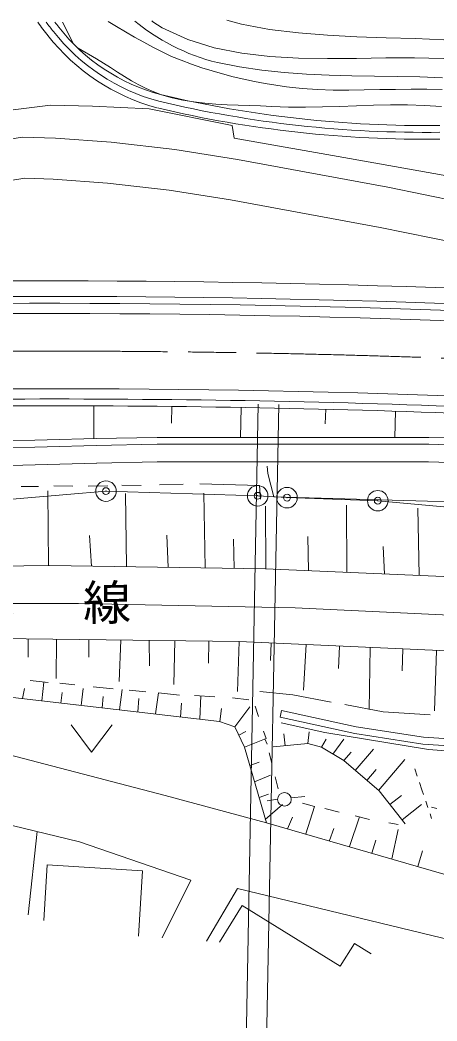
# Model space of a CAD drawing. Units: millimetres, scale not verified. Extents: x 40000 to 680000, y 20000 to 380000.
# Drawn here: x 326646 to 357106, y 265608 to 338837 of the extents above; entities that cross this region are included whole.
import ezdxf

# ---------------------------------------------------------------- set-up
doc = ezdxf.new("R2010")
doc.units = ezdxf.units.MM
doc.header["$LTSCALE"] = 1000
doc.header["$PDMODE"] = 32
doc.header["$PDSIZE"] = 500
doc.linetypes.add('CHAIN', pattern=[18.5, 12, -1.5, 3.5, -1.5])
for name, color, linetype, lineweight in [('M-BGD', 7, 'Continuous', 13), ('M-BMK', 2, 'CHAIN', 13), ('M-BMK-OTRS', 5, 'Continuous', 13), ('M-BMK-ROW', 30, 'Continuous', 13), ('M-STR-HTXT', 7, 'Continuous', 13), ('M-STR-STRC', 7, 'Continuous', 13)]:
    doc.layers.add(name, color=color, linetype=linetype, lineweight=lineweight)
doc.styles.add('ＭＳ ゴシック', font='')
doc.styles.get('ＭＳ ゴシック').set_extended_font_data('MS Gothic')

msp = doc.modelspace()

# ---------------------------------------------------------------- linework, layer by layer
at = {"layer": 'M-BGD'}
for p, q in [((330530, 337136), (329742, 338692)), ((333083, 338732), (333703, 338366)), ((333703, 338366), (334361, 337976)), ((335357, 338498), (335030, 338756)), ((335897, 338099), (335357, 338498)), ((341752, 338837), (342824, 338543)), ((342824, 338543), (344879, 338153)), ((334361, 337976), (335020, 337590)), ((335020, 337590), (335683, 337212)), ((336452, 337722), (335897, 338099)), ((337024, 337371), (336452, 337722)), ((344879, 338153), (346978, 337888)), ((346978, 337888), (349105, 337718)), ((349105, 337718), (351247, 337613)), ((351247, 337613), (353389, 337543)), ((335683, 337212), (336352, 336848)), ((337405, 337157), (337024, 337371)), ((337793, 336952), (337405, 337157)), ((338186, 336757), (337793, 336952)), ((353389, 337543), (355517, 337478)), ((355517, 337478), (357616, 337387)), ((332229, 336002), (330899, 336774)), ((336352, 336848), (337030, 336502)), ((337030, 336502), (337720, 336180)), ((337720, 336180), (338422, 335888)), ((338584, 336572), (338186, 336757)), ((338988, 336399), (338584, 336572)), ((339396, 336238), (338988, 336399)), ((339809, 336090), (339396, 336238)), ((332745, 335683), (332229, 336002)), ((333257, 335355), (332745, 335683)), ((338422, 335888), (339167, 335610)), ((339167, 335610), (339919, 335351)), ((340225, 335955), (339809, 336090)), ((340646, 335834), (340225, 335955)), ((341070, 335728), (340646, 335834)), ((342682, 335404), (341070, 335728)), ((344307, 335162), (342682, 335404)), ((333768, 335025), (333257, 335355)), ((334280, 334700), (333768, 335025)), ((334798, 334385), (334280, 334700)), ((339919, 335351), (340678, 335112)), ((340678, 335112), (341444, 334891)), ((341444, 334891), (342214, 334689)), ((342214, 334689), (342990, 334505)), ((345942, 334989), (344307, 335162)), ((347586, 334873), (345942, 334989)), ((349236, 334799), (347586, 334873)), ((350890, 334756), (349236, 334799)), ((352546, 334729), (350890, 334756)), ((354201, 334705), (352546, 334729)), ((355854, 334672), (354201, 334705)), ((357503, 334616), (355854, 334672)), ((335323, 334088), (334798, 334385)), ((335859, 333816), (335323, 334088)), ((342990, 334505), (343770, 334339)), ((343770, 334339), (344552, 334191)), ((344552, 334191), (345338, 334060)), ((345338, 334060), (346124, 333947)), ((346124, 333947), (347253, 333824)), ((336409, 333575), (335859, 333816)), ((336974, 333371), (336409, 333575)), ((337753, 333152), (336974, 333371)), ((347253, 333824), (348386, 333749)), ((348386, 333749), (349521, 333713)), ((349521, 333713), (350658, 333706)), ((350658, 333706), (351797, 333719)), ((351797, 333719), (352936, 333742)), ((352936, 333742), (354077, 333765)), ((354077, 333765), (355216, 333780)), ((355216, 333780), (356355, 333776)), ((356355, 333776), (357491, 333745)), ((338542, 332982), (337753, 333152)), ((339340, 332852), (338542, 332982)), ((340146, 332757), (339340, 332852)), ((340957, 332689), (340146, 332757)), ((341772, 332641), (340957, 332689)), ((342588, 332606), (341772, 332641)), ((343405, 332578), (342588, 332606)), ((344220, 332548), (343405, 332578)), ((345032, 332511), (344220, 332548)), ((346270, 332467), (345032, 332511)), ((347510, 332461), (346270, 332467)), ((348750, 332482), (347510, 332461)), ((349991, 332519), (348750, 332482)), ((351233, 332563), (349991, 332519)), ((352473, 332602), (351233, 332563)), ((353713, 332627), (352473, 332602)), ((354952, 332625), (353713, 332627)), ((356190, 332588), (354952, 332625)), ((357426, 332504), (356190, 332588)), ((326803, 330267), (324320, 329868)), ((329230, 330190), (326803, 330267)), ((333314, 329897), (329230, 330190)), ((337961, 329363), (333314, 329897)), ((342529, 328631), (337961, 329363)), ((353528, 326608), (342529, 328631)), ((326995, 327259), (324926, 326927)), ((329076, 327193), (326995, 327259)), ((333035, 326909), (329076, 327193)), ((337553, 326390), (333035, 326909)), ((362623, 324744), (353528, 326608)), ((342020, 325674), (337553, 326390)), ((352955, 323663), (342020, 325674)), ((362163, 321776), (352955, 323663)), ((332038, 310609), (332029, 308210)), ((337732, 310567), (337719, 309354)), ((342791, 310496), (342753, 308297)), ((348975, 310365), (348948, 309288)), ((354088, 310220), (354027, 308298)), ((336668, 308296), (332202, 308214)), ((356521, 308298), (336668, 308296)), ((376378, 307803), (356521, 308298)), ((332202, 308214), (316832, 307798)), ((332213, 307714), (316861, 307299)), ((336672, 307796), (332213, 307714)), ((356514, 307798), (336672, 307796)), ((376358, 307303), (356514, 307798)), ((332248, 306424), (316896, 306009)), ((336696, 306506), (332237, 306424)), ((356498, 306508), (336673, 306506)), ((344690, 306197), (344759, 305658)), ((376326, 306013), (356498, 306508)), ((345177, 303963), (344759, 305658)), ((328000, 304707), (326722, 304700)), ((330500, 304732), (329122, 304761)), ((333054, 304754), (331625, 304742)), ((335503, 304787), (334074, 304801)), ((338562, 304870), (336834, 304829)), ((344147, 304774), (339785, 304916)), ((344206, 303795), (344147, 304774)), ((328734, 298939), (328671, 304400)), ((334424, 298846), (334342, 304208)), ((340181, 298750), (340071, 304230)), ((356418, 303635), (345177, 303963)), ((344592, 298676), (344580, 303282)), ((350511, 298422), (350504, 303350)), ((376106, 303247), (356418, 303635)), ((355802, 298196), (355718, 303118)), ((331869, 298888), (331722, 301137)), ((337456, 298795), (337377, 301144)), ((347712, 298542), (347672, 301043)), ((342289, 298715), (342238, 300856)), ((353268, 298304), (353179, 300323)), ((328792, 298940), (305158, 298635)), ((344569, 298677), (328792, 298940)), ((362950, 297890), (344569, 298677)), ((327251, 292217), (327234, 293562)), ((329281, 290675), (329310, 293535)), ((331668, 292236), (331680, 293505)), ((333880, 290455), (334003, 293475)), ((336096, 291589), (336091, 293449)), ((337886, 290217), (337949, 293425)), ((340419, 291796), (340439, 293393)), ((342543, 289701), (342657, 293365)), ((344945, 291979), (344992, 293261)), ((347367, 289815), (347541, 293148)), ((349916, 291396), (349980, 293039)), ((352155, 288385), (352216, 292940)), ((354570, 291235), (354612, 292833)), ((356934, 288293), (357068, 292724)), ((328693, 290364), (327389, 290509)), ((328240, 289028), (328392, 290397)), ((330653, 290195), (329564, 290320)), ((333450, 289902), (331995, 290048)), ((326837, 289191), (326961, 289931)), ((329627, 288868), (329725, 289645)), ((331100, 288698), (331263, 289934)), ((332653, 288518), (332712, 289339)), ((333910, 288373), (334104, 289856)), ((335825, 289684), (334630, 289805)), ((336553, 288068), (336769, 289618)), ((338305, 289450), (336769, 289618)), ((340879, 289314), (339383, 289431)), ((339778, 287695), (339848, 289394)), ((346585, 289459), (344175, 289723)), ((349387, 288934), (346585, 289459)), ((335263, 288217), (335334, 289192)), ((338380, 287856), (338447, 288855)), ((343356, 289100), (342165, 289246)), ((342334, 287129), (343428, 288597)), ((344074, 287883), (343826, 288630)), ((353173, 288225), (350370, 288750)), ((341242, 287520), (341359, 288477)), ((345757, 288332), (345649, 287843)), ((351114, 286641), (345649, 287843)), ((351206, 287133), (345757, 288332)), ((356619, 288001), (353173, 288225)), ((330370, 287277), (331870, 285277)), ((331870, 285277), (333370, 287277)), ((356123, 286368), (351206, 287133)), ((342636, 286506), (343132, 286781)), ((344617, 286276), (344424, 286804)), ((346009, 285748), (345922, 286623)), ((347674, 285913), (347776, 286766)), ((356068, 285870), (351114, 286641)), ((400454, 283345), (356123, 286368)), ((344617, 286276), (343057, 285641)), ((344703, 285861), (344540, 286245)), ((348678, 285638), (349007, 286216)), ((349509, 285134), (350295, 286216)), ((400422, 282846), (356068, 285870)), ((345046, 284475), (344857, 285219)), ((350294, 284657), (350839, 285264)), ((351137, 283935), (352475, 285497)), ((344107, 284542), (343440, 284297)), ((352838, 282479), (354764, 284727)), ((343778, 283115), (344937, 283588)), ((345510, 282587), (345279, 283479)), ((351980, 283213), (352657, 284003)), ((355480, 284063), (355663, 283524)), ((355824, 283051), (356007, 282512)), ((344106, 281967), (344801, 282191)), ((346455, 281928), (347448, 282043)), ((354777, 280042), (352880, 282442)), ((353671, 281441), (354516, 282108)), ((356007, 282512), (356122, 282175)), ((344566, 280357), (345822, 281451)), ((345466, 281826), (344695, 281721)), ((348170, 281299), (347275, 281551)), ((347534, 279307), (348170, 281299)), ((354560, 280317), (355973, 281434)), ((356283, 281701), (356443, 281228)), ((357090, 281163), (356717, 281246)), ((346181, 279676), (346541, 280517)), ((349958, 280895), (348906, 281162)), ((350718, 278371), (351437, 280542)), ((352171, 280355), (351119, 280623)), ((356604, 280754), (356719, 280417)), ((354265, 279986), (353583, 280111)), ((327891, 279473), (327246, 273368)), ((349256, 278801), (349579, 279695)), ((353799, 277466), (354276, 279622)), ((352350, 277892), (352636, 278825)), ((355711, 276904), (356053, 278057))]:
    msp.add_line(p, q, dxfattribs=at)
for points in [[(336273, 338771), (336341, 338714), (337035, 338271), (338895, 337422), (340834, 336812), (342838, 336404), (344894, 336161), (346988, 336043), (349107, 336013), (351236, 336033), (353363, 336065), (355474, 336072), (357555, 336015), (359073, 335967), (360592, 335969), (362110, 336008), (363629, 336076), (365148, 336163), (366667, 336258), (368186, 336353), (369705, 336436), (371225, 336499), (372745, 336531)], [(568250, 274534), (563254, 275553), (547903, 278251), (534490, 280127), (522829, 281465), (481954, 285146), (471798, 285866), (441110, 288575), (402375, 291887), (363661, 295028), (346748, 295822), (330911, 296161), (316087, 296161), (302267, 295882), (276331, 294751), (265015, 294045), (243839, 292439), (69593, 276055)], [(452669, 285431), (393264, 290687), (373610, 291988), (342650, 293365), (319304, 293663), (294028, 293384), (269996, 292364), (256418, 291353), (240393, 289629), (228300, 288579), (223612, 288230), (197165, 285178), (152272, 280758), (151579, 280787), (151042, 280570), (149786, 279960)], [(342334, 287129), (341220, 287528), (320235, 289954)], [(71547, 255869), (87113, 257073), (106322, 259098), (130465, 261855), (137917, 262916), (149407, 265136), (164723, 268105), (203282, 274819), (223423, 277734), (277724, 285440), (283990, 286482), (292547, 287326), (297213, 287656), (307266, 287838), (315688, 287216), (323515, 285677), (337238, 282110), (344641, 280095), (357612, 276345), (394958, 267427)], [(344641, 280095), (343055, 285645), (342334, 287129)], [(399708, 282225), (379377, 283714), (356497, 285458), (348916, 286705), (345730, 287410)], [(350294, 284657), (348678, 285638), (347674, 285913), (345148, 285663)], [(345148, 285663), (347674, 285913), (348678, 285638), (350294, 284657), (352880, 282442), (354777, 280042)], [(337019, 271682), (339121, 275901), (330994, 278724), (320426, 281276), (308588, 282789), (299347, 282917), (292808, 282722), (291550, 281015), (290477, 276896)], [(335308, 271808), (335602, 276596), (328637, 277024), (328387, 272965)], [(366404, 269524), (342532, 275292), (340261, 271444)], [(341221, 271374), (342880, 274047), (350032, 269608), (351075, 271288), (352298, 270528)]]:
    msp.add_lwpolyline(points, dxfattribs=at)
msp.add_circle((345966, 281822), 500, dxfattribs=at)
for centre, radius, start, end in [((341023, 347849), 15976, 215.06691, 219.54215), ((341023, 347849), 15476, 216.34315, 219.54215), ((341023, 347849), 14976, 217.7275, 219.54215), ((340605, 347008), 15123, 217.99028, 254.83208), ((340605, 347008), 14623, 217.99028, 254.83208), ((340605, 347008), 14123, 217.99028, 254.83208), ((356200, 414603), 83485, 256.64014, 270.76287), ((356200, 414603), 83985, 256.64014, 270.76287), ((356200, 414603), 84485, 256.64014, 270.76287), ((328976, -484887), 804640, 85.89856, 95.52962), ((328976, -484887), 803500, 85.89889, 95.52962), ((329025, -485386), 803500, 84.79304, 94.81966), ((329025, -485386), 796500, 87.36609, 92.30663), ((329024, -485385), 796000, 87.36611, 92.3066)]:
    msp.add_arc(centre, radius, start, end, dxfattribs=at)
at = {"layer": 'M-BMK'}
msp.add_arc((329024, -485386), 800000, 84.09828, 95.52962, dxfattribs=at)
at = {"layer": 'M-BMK-OTRS'}
for points in [[(258988, 321637), (262618, 324438), (264924, 325700), (268149, 326870), (269901, 327381), (270717, 327627), (271254, 327788), (275393, 328173), (284501, 328046), (299068, 327298), (306166, 328405), (311502, 328522), (324358, 332056), (328869, 332602), (331951, 332530), (336091, 332335), (342146, 331120), (342280, 330197), (350715, 328703), (358651, 327298), (375511, 326001), (378889, 325733), (398159, 324201), (405556, 322360)], [(266986, 302219), (271272, 302368), (292278, 302954), (294207, 303026), (296784, 303213), (312938, 302657), (332924, 304372), (344006, 304029), (346153, 303894), (352782, 303669), (373981, 301729), (393256, 300720), (398609, 300327)]]:
    msp.add_lwpolyline(points, dxfattribs=at)
at = {"layer": 'M-BMK-ROW'}
for points in [[(258988, 321637), (262618, 324438), (264924, 325700), (268149, 326870), (269901, 327381), (270717, 327627), (271254, 327788), (275393, 328173), (284501, 328046), (299068, 327298), (306166, 328405), (311502, 328522), (324358, 332056), (328869, 332602), (331951, 332530), (336091, 332335), (342146, 331120), (342280, 330197), (350715, 328703), (358651, 327298), (375511, 326001), (378889, 325733), (398159, 324201), (405556, 322360)], [(266986, 302219), (271272, 302368), (292278, 302954), (294207, 303026), (296784, 303213), (312938, 302657), (332924, 304372), (344006, 304029), (346153, 303894), (352782, 303669), (373981, 301729), (393256, 300720), (398609, 300327)]]:
    msp.add_lwpolyline(points, dxfattribs=at)
for centre in [(332924, 304372), (344006, 304029), (346153, 303894), (352782, 303669)]:
    msp.add_circle(centre, 750, dxfattribs=at)
for p in [(332924, 304372), (344006, 304029), (346153, 303894), (352782, 303669)]:
    msp.add_point(p, dxfattribs=at)
at = {"layer": 'M-STR-HTXT'}
for p, q in [((344044, 310738), (342735, 241325)), ((345544, 310710), (344235, 241296))]:
    msp.add_line(p, q, dxfattribs=at)
at = {"layer": 'M-STR-STRC'}
for radius in [802750, 797250]:
    msp.add_arc((329025, -485386), radius, 84.79304, 94.81966, dxfattribs=at)

# ---------------------------------------------------------------- texts
at = {"layer": 'M-BGD', "insert": (305737, 295894), "char_height": 2566, "attachment_point": 4, "rotation": 0.363, "style": 'ＭＳ ゴシック'}
msp.add_mtext('\\T2.43;山陰本線', dxfattribs=at)

doc.saveas('drawing.dxf')
